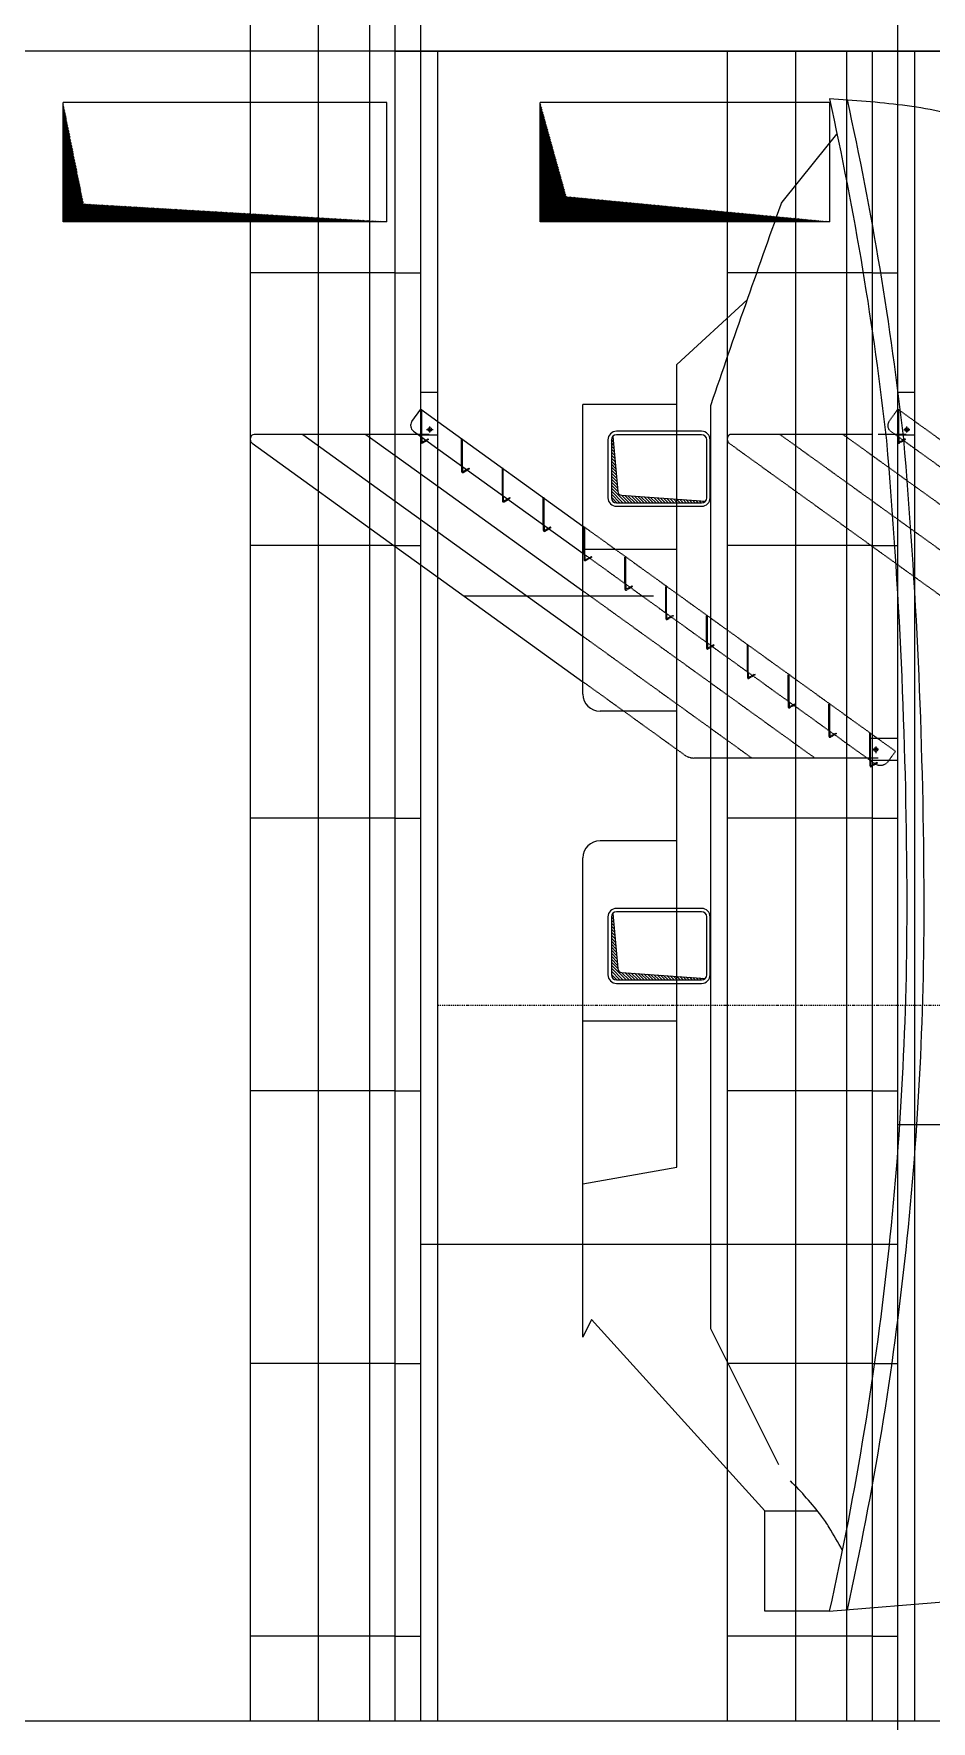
# Model space of a CAD drawing. Header units: millimetres. Extents: x 315178 to 535220, y 80241 to 421603.
# Drawn here: x 411455 to 416723, y 345043 to 354946 of the extents above; entities that cross this region are included whole.
import ezdxf

# ---------------------------------------------------------------- set-up
doc = ezdxf.new("R2010")
doc.units = ezdxf.units.MM
doc.linetypes.add('DASHDOT2', pattern=[12.7, 6.35, -3.175, 0, -3.175])
doc.linetypes.add('HIDDEN2', pattern=[4.7625, 3.175, -1.5875])
for name, color, linetype in [('AUX-013', 7, 'DASHDOT2'), ('DIB-013', 7, 'Continuous'), ('DIB-018', 6, 'Continuous'), ('DIB-035', 1, 'Continuous'), ('DIB-050', 111, 'Continuous'), ('OCU-018', 6, 'HIDDEN2'), ('OCU-035', 1, 'HIDDEN2')]:
    doc.layers.add(name, color=color, linetype=linetype)

# ---------------------------------------------------------------- blocks, each defined once
blk = doc.blocks.new('*X171')
at = {"color": 0}
for p, q in [((-35031.8, 26585.4), (-34737.7, 26879.6)), ((-35031.8, 26592.5), (-34744.8, 26879.6)), ((-35031.8, 26599.6), (-34751.9, 26879.6)), ((-35031.8, 26606.7), (-34758.9, 26879.6)), ((-35031.8, 26613.7), (-34766, 26879.6)), ((-35031.8, 26620.8), (-34773.1, 26879.6)), ((-35031.8, 26627.9), (-34780.2, 26879.6)), ((-35031.8, 26634.9), (-34787.2, 26879.6)), ((-35031.8, 26642), (-34794.3, 26879.6)), ((-35031.8, 26649.1), (-34801.4, 26879.6)), ((-35031.8, 26656.2), (-34808.4, 26879.6)), ((-35031.8, 26663.2), (-34815.5, 26879.6)), ((-35031.8, 26670.3), (-34822.6, 26879.6)), ((-35031.8, 26677.4), (-34829.7, 26879.6)), ((-35031.8, 26684.4), (-34836.7, 26879.6)), ((-35031.8, 26691.5), (-34843.8, 26879.6)), ((-35031.8, 26698.6), (-34850.9, 26879.6)), ((-35031.8, 26705.6), (-34857.9, 26879.6)), ((-35031.8, 26712.7), (-34865, 26879.6)), ((-35031.8, 26719.8), (-34872.1, 26879.6)), ((-35031.8, 26726.9), (-34879.2, 26879.6)), ((-35031.8, 26733.9), (-34886.2, 26879.6)), ((-35031.8, 26741), (-34893.3, 26879.6)), ((-35031.8, 26748.1), (-34900.4, 26879.6)), ((-35031.8, 26755.1), (-34907.4, 26879.6)), ((-35031.8, 26762.2), (-34914.5, 26879.6)), ((-35031.8, 26769.3), (-34921.6, 26879.6)), ((-35031.8, 26776.4), (-34928.6, 26879.6)), ((-35031.8, 26783.4), (-34935.7, 26879.6)), ((-35031.8, 26790.5), (-34942.8, 26879.6)), ((-35031.8, 26797.6), (-34949.9, 26879.6)), ((-35031.8, 26804.6), (-34956.9, 26879.6)), ((-35031.8, 26811.7), (-34964, 26879.6)), ((-35031.8, 26818.8), (-34971.1, 26879.6)), ((-35031.8, 26825.9), (-34978.1, 26879.6)), ((-35031.8, 26832.9), (-34985.2, 26879.6)), ((-35031.8, 26840), (-34992.3, 26879.6)), ((-35031.8, 26847.1), (-34999.4, 26879.6)), ((-35031.8, 26854.1), (-35006.4, 26879.6)), ((-35031.8, 26861.2), (-35013.5, 26879.6)), ((-35031.8, 26868.3), (-35020.6, 26879.6)), ((-35031.8, 26875.4), (-35027.6, 26879.6)), ((-34884, 26726.2), (-34730.7, 26879.6)), ((-34874.2, 26728.9), (-34723.6, 26879.6)), ((-34864.4, 26731.6), (-34716.5, 26879.6)), ((-34854.6, 26734.4), (-34709.4, 26879.6)), ((-34844.8, 26737.1), (-34702.4, 26879.6)), ((-34835.1, 26739.8), (-34695.3, 26879.6)), ((-34825.3, 26742.5), (-34688.2, 26879.6)), ((-34815.5, 26745.2), (-34681.2, 26879.6)), ((-34805.7, 26748), (-34674.1, 26879.6)), ((-34795.9, 26750.7), (-34667, 26879.6)), ((-34786.1, 26753.4), (-34659.9, 26879.6)), ((-34776.3, 26756.1), (-34652.9, 26879.6)), ((-34766.5, 26758.8), (-34645.8, 26879.6)), ((-34756.7, 26761.6), (-34638.7, 26879.6)), ((-34746.9, 26764.3), (-34631.7, 26879.6)), ((-34737.2, 26767), (-34624.6, 26879.6)), ((-34727.4, 26769.7), (-34617.5, 26879.6)), ((-34717.6, 26772.4), (-34610.5, 26879.6)), ((-34707.8, 26775.2), (-34603.4, 26879.6)), ((-34698, 26777.9), (-34596.3, 26879.6)), ((-34688.2, 26780.6), (-34589.2, 26879.6)), ((-34678.4, 26783.3), (-34582.2, 26879.6)), ((-34668.6, 26786), (-34575.1, 26879.6)), ((-34658.8, 26788.7), (-34568, 26879.6)), ((-34649, 26791.5), (-34561, 26879.6)), ((-34639.3, 26794.2), (-34553.9, 26879.6)), ((-34629.5, 26796.9), (-34546.8, 26879.6)), ((-34619.7, 26799.6), (-34539.7, 26879.6)), ((-34609.9, 26802.3), (-34532.7, 26879.6)), ((-34600.1, 26805.1), (-34525.6, 26879.6)), ((-34590.3, 26807.8), (-34518.5, 26879.6)), ((-34580.5, 26810.5), (-34511.5, 26879.6)), ((-34570.7, 26813.2), (-34504.4, 26879.6)), ((-34560.9, 26815.9), (-34497.3, 26879.6)), ((-34551.1, 26818.7), (-34490.2, 26879.6)), ((-34541.4, 26821.4), (-34483.2, 26879.6)), ((-34531.6, 26824.1), (-34476.1, 26879.6)), ((-34521.8, 26826.8), (-34469, 26879.6)), ((-34512, 26829.5), (-34462, 26879.6)), ((-34502.2, 26832.2), (-34454.9, 26879.6)), ((-34492.4, 26835), (-34447.8, 26879.6)), ((-34482.6, 26837.7), (-34440.7, 26879.6)), ((-34472.8, 26840.4), (-34433.7, 26879.6)), ((-34463, 26843.1), (-34426.6, 26879.6)), ((-34453.2, 26845.8), (-34419.5, 26879.6)), ((-34443.5, 26848.6), (-34412.5, 26879.6)), ((-34433.7, 26851.3), (-34405.4, 26879.6)), ((-34423.9, 26854), (-34398.3, 26879.6)), ((-34414.1, 26856.7), (-34391.2, 26879.6)), ((-34404.3, 26859.4), (-34384.2, 26879.6)), ((-34394.5, 26862.2), (-34377.1, 26879.6)), ((-34384.7, 26864.9), (-34370, 26879.6)), ((-34374.9, 26867.6), (-34363, 26879.6)), ((-34365.1, 26870.3), (-34355.9, 26879.6)), ((-34355.3, 26873), (-34348.8, 26879.6)), ((-34345.6, 26875.7), (-34341.8, 26879.6)), ((-34335.8, 26878.5), (-34334.7, 26879.6)), ((-35031.8, 26578.4), (-34884.4, 26725.8)), ((-35031.8, 26571.3), (-34885.1, 26718)), ((-35031.8, 26564.2), (-34885.9, 26710.2)), ((-35031.8, 26557.2), (-34886.6, 26702.4)), ((-35031.8, 26550.1), (-34887.4, 26694.5)), ((-35031.8, 26543), (-34888.1, 26686.7)), ((-35031.8, 26535.9), (-34888.9, 26678.9)), ((-35031.8, 26528.9), (-34889.6, 26671.1)), ((-35031.8, 26521.8), (-34890.4, 26663.3)), ((-35031.8, 26514.7), (-34891.1, 26655.5)), ((-35031.8, 26507.7), (-34891.9, 26647.6)), ((-35031.8, 26500.6), (-34892.6, 26639.8)), ((-35031.8, 26493.5), (-34893.3, 26632)), ((-35031.8, 26486.4), (-34894.1, 26624.2)), ((-35031.8, 26479.4), (-34894.8, 26616.4)), ((-35031.8, 26472.3), (-34895.6, 26608.6)), ((-35031.8, 26465.2), (-34896.3, 26600.7)), ((-35031.8, 26458.2), (-34897.1, 26592.9)), ((-35031.8, 26451.1), (-34897.8, 26585.1)), ((-35031.8, 26444), (-34898.6, 26577.3)), ((-35031.8, 26436.9), (-34899.3, 26569.5)), ((-35031.8, 26429.9), (-34900.1, 26561.7)), ((-35031.8, 26422.8), (-34900.8, 26553.9)), ((-35031.8, 26415.7), (-34901.5, 26546)), ((-35031.8, 26408.7), (-34902.3, 26538.2)), ((-35031.8, 26401.6), (-34903, 26530.4)), ((-35031.8, 26394.5), (-34903.8, 26522.6)), ((-35031.8, 26387.5), (-34904.5, 26514.8)), ((-35031.8, 26380.4), (-34905.3, 26507)), ((-35031.8, 26373.3), (-34906, 26499.1)), ((-35031.8, 26366.2), (-34906.8, 26491.3)), ((-35031.8, 26359.2), (-34907.5, 26483.5)), ((-35031.8, 26352.1), (-34908.3, 26475.7)), ((-35031.8, 26345), (-34909, 26467.9)), ((-35031.8, 26338), (-34909.7, 26460.1)), ((-35031.8, 26330.9), (-34910.5, 26452.2)), ((-35031.8, 26323.8), (-34911.2, 26444.4)), ((-35031.8, 26316.7), (-34912, 26436.6)), ((-35031.8, 26309.7), (-34912.7, 26428.8)), ((-35031.8, 26302.6), (-34913.5, 26421)), ((-35031.8, 26295.5), (-34914.2, 26413.2)), ((-35031.8, 26288.5), (-34915, 26405.3)), ((-35031.8, 26281.4), (-34915.7, 26397.5)), ((-35031.8, 26274.3), (-34916.5, 26389.7)), ((-35031.8, 26267.2), (-34917.2, 26381.9)), ((-35031.8, 26260.2), (-34917.9, 26374.1)), ((-35031.8, 26253.1), (-34918.7, 26366.3)), ((-35031.8, 26246), (-34919.4, 26358.4)), ((-35031.8, 26239), (-34920.2, 26350.6)), ((-35031.8, 26231.9), (-34920.9, 26342.8)), ((-35031.8, 26224.8), (-34921.7, 26335)), ((-35031.8, 26217.7), (-34922.4, 26327.2)), ((-35031.8, 26210.7), (-34923.2, 26319.4)), ((-35031.8, 26203.6), (-34923.9, 26311.5)), ((-35031.8, 26196.5), (-34924.7, 26303.7)), ((-35031.8, 26189.5), (-34925.4, 26295.9)), ((-35031.8, 26182.4), (-34926.1, 26288.1)), ((-35031.8, 26175.3), (-34926.9, 26280.3)), ((-35031.8, 26168.2), (-34927.6, 26272.5)), ((-35031.8, 26161.2), (-34928.4, 26264.6)), ((-35031.8, 26154.1), (-34929.1, 26256.8)), ((-35031.8, 26147), (-34929.9, 26249)), ((-35031.8, 26140), (-34930.6, 26241.2)), ((-35031.8, 26132.9), (-34931.4, 26233.4)), ((-35031.8, 26125.8), (-34932.1, 26225.6)), ((-35031.8, 26118.7), (-34932.8, 26217.7)), ((-35031.8, 26111.7), (-34933.6, 26209.9)), ((-35031.8, 26104.6), (-34934.3, 26202.1)), ((-35031.8, 26097.5), (-34935.1, 26194.3)), ((-35031.8, 26090.5), (-34935.8, 26186.5)), ((-35031.8, 26083.4), (-34936.6, 26178.7)), ((-35031.8, 26076.3), (-34937.3, 26170.8)), ((-35031.8, 26069.3), (-34938.1, 26163)), ((-35031.8, 26062.2), (-34938.8, 26155.2)), ((-35031.8, 26055.1), (-34939.6, 26147.4)), ((-35031.8, 26048), (-34940.3, 26139.6)), ((-35031.8, 26041), (-34941, 26131.8)), ((-35031.8, 26033.9), (-34941.8, 26123.9)), ((-35031.8, 26026.8), (-34942.5, 26116.1)), ((-35031.8, 26019.8), (-34943.3, 26108.3)), ((-35031.8, 26012.7), (-34944, 26100.5)), ((-35031.8, 26005.6), (-34944.8, 26092.7)), ((-35031.8, 25998.5), (-34945.5, 26084.9)), ((-35031.8, 25991.5), (-34946.3, 26077.1)), ((-35031.8, 25984.4), (-34947, 26069.2)), ((-35031.8, 25977.3), (-34947.8, 26061.4)), ((-35031.8, 25970.3), (-34948.5, 26053.6)), ((-35031.8, 25963.2), (-34949.2, 26045.8)), ((-35031.8, 25956.1), (-34950, 26038)), ((-35031.8, 25949), (-34950.7, 26030.2)), ((-35031.8, 25942), (-34951.5, 26022.3)), ((-35031.8, 25934.9), (-34952.2, 26014.5)), ((-35031.8, 25927.8), (-34953, 26006.7)), ((-35031.8, 25920.8), (-34953.7, 25998.9)), ((-35031.8, 25913.7), (-34954.5, 25991.1)), ((-35031.8, 25906.6), (-34955.2, 25983.3)), ((-35031.8, 25899.5), (-34956, 25975.4)), ((-35031.8, 25892.5), (-34956.7, 25967.6)), ((-35031.8, 25885.4), (-34957.4, 25959.8)), ((-35031.8, 25878.3), (-34958.2, 25952)), ((-35031.8, 25871.3), (-34958.9, 25944.2)), ((-35031.8, 25864.2), (-34959.7, 25936.4)), ((-35031.8, 25857.1), (-34960.4, 25928.5)), ((-35031.8, 25850), (-34961.2, 25920.7)), ((-35031.8, 25843), (-34961.9, 25912.9)), ((-35031.8, 25835.9), (-34962.7, 25905.1)), ((-35031.8, 25828.8), (-34963.4, 25897.3)), ((-35031.8, 25821.8), (-34964.2, 25889.5)), ((-35031.8, 25814.7), (-34964.9, 25881.6)), ((-35031.8, 25807.6), (-34965.6, 25873.8)), ((-35031.8, 25800.6), (-34966.4, 25866)), ((-35031.8, 25793.5), (-34967.1, 25858.2)), ((-35031.8, 25786.4), (-34967.9, 25850.4)), ((-35031.8, 25779.3), (-34968.6, 25842.6)), ((-35031.8, 25772.3), (-34969.4, 25834.7)), ((-35031.8, 25765.2), (-34970.1, 25826.9)), ((-35031.8, 25758.1), (-34970.9, 25819.1)), ((-35031.8, 25751.1), (-34971.6, 25811.3)), ((-35031.8, 25744), (-34972.4, 25803.5)), ((-35031.8, 25736.9), (-34973.1, 25795.7)), ((-35031.8, 25729.8), (-34973.8, 25787.8)), ((-35031.8, 25722.8), (-34974.6, 25780)), ((-35031.8, 25715.7), (-34975.3, 25772.2)), ((-35031.8, 25708.6), (-34976.1, 25764.4)), ((-35031.8, 25701.6), (-34976.8, 25756.6)), ((-35031.8, 25694.5), (-34977.6, 25748.8)), ((-35031.8, 25687.4), (-34978.3, 25740.9)), ((-35031.8, 25680.3), (-34979.1, 25733.1)), ((-35031.8, 25673.3), (-34979.8, 25725.3)), ((-35031.8, 25666.2), (-34980.5, 25717.5)), ((-35031.8, 25659.1), (-34981.3, 25709.7)), ((-35031.8, 25652.1), (-34982, 25701.9)), ((-35031.8, 25645), (-34982.8, 25694)), ((-35031.8, 25637.9), (-34983.5, 25686.2)), ((-35031.8, 25630.8), (-34984.3, 25678.4)), ((-35031.8, 25623.8), (-34985, 25670.6)), ((-35031.8, 25616.7), (-34985.8, 25662.8)), ((-35031.8, 25609.6), (-34986.5, 25655)), ((-35031.8, 25602.6), (-34987.3, 25647.1)), ((-35031.8, 25595.5), (-34988, 25639.3)), ((-35031.8, 25588.4), (-34988.7, 25631.5)), ((-35031.8, 25581.3), (-34989.5, 25623.7)), ((-35031.8, 25574.3), (-34990.2, 25615.9)), ((-35031.8, 25567.2), (-34991, 25608.1)), ((-35031.8, 25560.1), (-34991.7, 25600.3)), ((-35031.8, 25553.1), (-34992.5, 25592.4)), ((-35031.8, 25546), (-34993.2, 25584.6)), ((-35031.8, 25538.9), (-34994, 25576.8)), ((-35031.8, 25531.9), (-34994.7, 25569)), ((-35031.8, 25524.8), (-34995.5, 25561.2)), ((-35031.8, 25517.7), (-34996.2, 25553.4)), ((-35031.8, 25510.6), (-34996.9, 25545.5)), ((-35031.8, 25503.6), (-34997.7, 25537.7)), ((-35031.8, 25496.5), (-34998.4, 25529.9)), ((-35031.8, 25489.4), (-34999.2, 25522.1)), ((-35031.8, 25482.4), (-34999.9, 25514.3)), ((-35031.8, 25475.3), (-35000.7, 25506.5)), ((-35031.8, 25468.2), (-35001.4, 25498.6)), ((-35031.8, 25461.1), (-35002.2, 25490.8)), ((-35031.8, 25454.1), (-35002.9, 25483)), ((-35031.8, 25447), (-35003.7, 25475.2)), ((-35031.8, 25439.9), (-35004.4, 25467.4)), ((-35031.8, 25432.9), (-35005.1, 25459.6)), ((-35031.8, 25425.8), (-35005.9, 25451.7)), ((-35031.8, 25418.7), (-35006.6, 25443.9)), ((-35031.8, 25411.6), (-35007.4, 25436.1)), ((-35031.8, 25404.6), (-35008.1, 25428.3)), ((-35031.8, 25397.5), (-35008.9, 25420.5)), ((-35031.8, 25390.4), (-35009.6, 25412.7)), ((-35031.8, 25383.4), (-35010.4, 25404.8)), ((-35031.8, 25376.3), (-35011.1, 25397)), ((-35031.8, 25369.2), (-35011.9, 25389.2)), ((-35031.8, 25362.1), (-35012.6, 25381.4)), ((-35031.8, 25355.1), (-35013.3, 25373.6)), ((-35031.8, 25348), (-35014.1, 25365.8)), ((-35031.8, 25340.9), (-35014.8, 25357.9)), ((-35031.8, 25333.9), (-35015.6, 25350.1)), ((-35031.8, 25326.8), (-35016.3, 25342.3)), ((-35031.8, 25319.7), (-35017.1, 25334.5)), ((-35031.8, 25312.6), (-35017.8, 25326.7)), ((-35031.8, 25305.6), (-35018.6, 25318.9)), ((-35031.8, 25298.5), (-35019.3, 25311)), ((-35031.8, 25291.4), (-35020.1, 25303.2)), ((-35031.8, 25284.4), (-35020.8, 25295.4)), ((-35031.8, 25277.3), (-35021.5, 25287.6)), ((-35031.8, 25270.2), (-35022.3, 25279.8)), ((-35031.8, 25263.2), (-35023, 25272)), ((-35031.8, 25256.1), (-35023.8, 25264.1)), ((-35031.8, 25249), (-35024.5, 25256.3)), ((-35031.8, 25241.9), (-35025.3, 25248.5)), ((-35031.8, 25234.9), (-35026, 25240.7)), ((-35031.8, 25227.8), (-35026.8, 25232.9)), ((-35031.8, 25220.7), (-35027.5, 25225.1)), ((-35031.8, 25213.7), (-35028.3, 25217.2)), ((-35031.8, 25206.6), (-35029, 25209.4)), ((-35031.8, 25199.5), (-35029.7, 25201.6)), ((-35031.8, 25192.4), (-35030.5, 25193.8)), ((-35031.8, 25185.4), (-35031.2, 25186))]:
    blk.add_line(p, q, dxfattribs=at)
blk = doc.blocks.new('*X170')
at = {"color": 0}
for p, q in [((-16531.8, 32258.5), (-16310.8, 32479.6)), ((-16531.8, 32265.6), (-16317.9, 32479.6)), ((-16531.8, 32272.7), (-16325, 32479.6)), ((-16531.8, 32279.7), (-16332, 32479.6)), ((-16531.8, 32286.8), (-16339.1, 32479.6)), ((-16531.8, 32293.9), (-16346.2, 32479.6)), ((-16531.8, 32300.9), (-16353.2, 32479.6)), ((-16531.8, 32308), (-16360.3, 32479.6)), ((-16531.8, 32315.1), (-16367.4, 32479.6)), ((-16531.8, 32322.2), (-16374.5, 32479.6)), ((-16531.8, 32329.2), (-16381.5, 32479.6)), ((-16531.8, 32336.3), (-16388.6, 32479.6)), ((-16531.8, 32343.4), (-16395.7, 32479.6)), ((-16531.8, 32350.4), (-16402.7, 32479.6)), ((-16531.8, 32357.5), (-16409.8, 32479.6)), ((-16531.8, 32364.6), (-16416.9, 32479.6)), ((-16531.8, 32371.7), (-16424, 32479.6)), ((-16531.8, 32378.7), (-16431, 32479.6)), ((-16531.8, 32385.8), (-16438.1, 32479.6)), ((-16531.8, 32392.9), (-16445.2, 32479.6)), ((-16531.8, 32399.9), (-16452.2, 32479.6)), ((-16531.8, 32407), (-16459.3, 32479.6)), ((-16531.8, 32414.1), (-16466.4, 32479.6)), ((-16531.8, 32421.2), (-16473.4, 32479.6)), ((-16531.8, 32428.2), (-16480.5, 32479.6)), ((-16531.8, 32435.3), (-16487.6, 32479.6)), ((-16531.8, 32442.4), (-16494.7, 32479.6)), ((-16531.8, 32449.4), (-16501.7, 32479.6)), ((-16531.8, 32456.5), (-16508.8, 32479.6)), ((-16531.8, 32463.6), (-16515.9, 32479.6)), ((-16531.8, 32470.7), (-16522.9, 32479.6)), ((-16531.8, 32477.7), (-16530, 32479.6)), ((-16423.4, 32359.9), (-16303.7, 32479.6)), ((-16414.5, 32361.7), (-16296.7, 32479.6)), ((-16405.7, 32363.5), (-16289.6, 32479.6)), ((-16396.8, 32365.3), (-16282.5, 32479.6)), ((-16387.9, 32367.1), (-16275.5, 32479.6)), ((-16379.1, 32368.9), (-16268.4, 32479.6)), ((-16370.2, 32370.7), (-16261.3, 32479.6)), ((-16361.3, 32372.5), (-16254.2, 32479.6)), ((-16352.5, 32374.3), (-16247.2, 32479.6)), ((-16343.6, 32376), (-16240.1, 32479.6)), ((-16334.7, 32377.8), (-16233, 32479.6)), ((-16325.9, 32379.6), (-16226, 32479.6)), ((-16317, 32381.4), (-16218.9, 32479.6)), ((-16308.2, 32383.2), (-16211.8, 32479.6)), ((-16299.3, 32385), (-16204.7, 32479.6)), ((-16290.4, 32386.8), (-16197.7, 32479.6)), ((-16281.6, 32388.6), (-16190.6, 32479.6)), ((-16272.7, 32390.4), (-16183.5, 32479.6)), ((-16263.8, 32392.2), (-16176.5, 32479.6)), ((-16255, 32394), (-16169.4, 32479.6)), ((-16246.1, 32395.8), (-16162.3, 32479.6)), ((-16237.2, 32397.6), (-16155.3, 32479.6)), ((-16228.4, 32399.4), (-16148.2, 32479.6)), ((-16219.5, 32401.1), (-16141.1, 32479.6)), ((-16210.7, 32402.9), (-16134, 32479.6)), ((-16201.8, 32404.7), (-16127, 32479.6)), ((-16192.9, 32406.5), (-16119.9, 32479.6)), ((-16184.1, 32408.3), (-16112.8, 32479.6)), ((-16175.2, 32410.1), (-16105.8, 32479.6)), ((-16166.3, 32411.9), (-16098.7, 32479.6)), ((-16157.5, 32413.7), (-16091.6, 32479.6)), ((-16148.6, 32415.5), (-16084.5, 32479.6)), ((-16139.7, 32417.3), (-16077.5, 32479.6)), ((-16130.9, 32419.1), (-16070.4, 32479.6)), ((-16122, 32420.9), (-16063.3, 32479.6)), ((-16113.1, 32422.7), (-16056.3, 32479.6)), ((-16104.3, 32424.5), (-16049.2, 32479.6)), ((-16095.4, 32426.2), (-16042.1, 32479.6)), ((-16086.6, 32428), (-16035, 32479.6)), ((-16077.7, 32429.8), (-16028, 32479.6)), ((-16068.8, 32431.6), (-16020.9, 32479.6)), ((-16060, 32433.4), (-16013.8, 32479.6)), ((-16051.1, 32435.2), (-16006.8, 32479.6)), ((-16042.2, 32437), (-15999.7, 32479.6)), ((-16033.4, 32438.8), (-15992.6, 32479.6)), ((-16024.5, 32440.6), (-15985.5, 32479.6)), ((-16015.6, 32442.4), (-15978.5, 32479.6)), ((-16006.8, 32444.2), (-15971.4, 32479.6)), ((-15997.9, 32446), (-15964.3, 32479.6)), ((-15989.1, 32447.8), (-15957.3, 32479.6)), ((-15980.2, 32449.6), (-15950.2, 32479.6)), ((-15971.3, 32451.3), (-15943.1, 32479.6)), ((-15962.5, 32453.1), (-15936, 32479.6)), ((-15953.6, 32454.9), (-15929, 32479.6)), ((-15944.7, 32456.7), (-15921.9, 32479.6)), ((-15935.9, 32458.5), (-15914.8, 32479.6)), ((-15927, 32460.3), (-15907.8, 32479.6)), ((-15918.1, 32462.1), (-15900.7, 32479.6)), ((-15909.3, 32463.9), (-15893.6, 32479.6)), ((-15900.4, 32465.7), (-15886.5, 32479.6)), ((-15891.6, 32467.5), (-15879.5, 32479.6)), ((-15882.7, 32469.3), (-15872.4, 32479.6)), ((-15873.8, 32471.1), (-15865.3, 32479.6)), ((-15865, 32472.9), (-15858.3, 32479.6)), ((-15856.1, 32474.6), (-15851.2, 32479.6)), ((-15847.2, 32476.4), (-15844.1, 32479.6)), ((-15838.4, 32478.2), (-15837.1, 32479.6)), ((-16531.8, 32251.5), (-16427.6, 32355.7)), ((-16531.8, 32244.4), (-16428, 32348.2)), ((-16531.8, 32237.3), (-16428.4, 32340.7)), ((-16531.8, 32230.2), (-16428.9, 32333.2)), ((-16531.8, 32223.2), (-16429.3, 32325.7)), ((-16531.8, 32216.1), (-16429.8, 32318.2)), ((-16531.8, 32209), (-16430.2, 32310.7)), ((-16531.8, 32202), (-16430.6, 32303.2)), ((-16531.8, 32194.9), (-16431.1, 32295.6)), ((-16531.8, 32187.8), (-16431.5, 32288.1)), ((-16531.8, 32180.7), (-16432, 32280.6)), ((-16531.8, 32173.7), (-16432.4, 32273.1)), ((-16531.8, 32166.6), (-16432.8, 32265.6)), ((-16531.8, 32159.5), (-16433.3, 32258.1)), ((-16531.8, 32152.5), (-16433.7, 32250.6)), ((-16531.8, 32145.4), (-16434.2, 32243.1)), ((-16531.8, 32138.3), (-16434.6, 32235.5)), ((-16531.8, 32131.2), (-16435.1, 32228)), ((-16531.8, 32124.2), (-16435.5, 32220.5)), ((-16531.8, 32117.1), (-16435.9, 32213)), ((-16531.8, 32110), (-16436.4, 32205.5)), ((-16531.8, 32103), (-16436.8, 32198)), ((-16531.8, 32095.9), (-16437.3, 32190.5)), ((-16531.8, 32088.8), (-16437.7, 32183)), ((-16531.8, 32081.7), (-16438.1, 32175.5)), ((-16531.8, 32074.7), (-16438.6, 32167.9)), ((-16531.8, 32067.6), (-16439, 32160.4)), ((-16531.8, 32060.5), (-16439.5, 32152.9)), ((-16531.8, 32053.5), (-16439.9, 32145.4)), ((-16531.8, 32046.4), (-16440.3, 32137.9)), ((-16531.8, 32039.3), (-16440.8, 32130.4)), ((-16531.8, 32032.2), (-16441.2, 32122.9)), ((-16531.8, 32025.2), (-16441.7, 32115.4)), ((-16531.8, 32018.1), (-16442.1, 32107.8)), ((-16531.8, 32011), (-16442.6, 32100.3)), ((-16531.8, 32004), (-16443, 32092.8)), ((-16531.8, 31996.9), (-16443.4, 32085.3)), ((-16531.8, 31989.8), (-16443.9, 32077.8)), ((-16531.8, 31982.8), (-16444.3, 32070.3)), ((-16531.8, 31975.7), (-16444.8, 32062.8)), ((-16531.8, 31968.6), (-16445.2, 32055.3)), ((-16531.8, 31961.5), (-16445.6, 32047.7)), ((-16531.8, 31954.5), (-16446.1, 32040.2)), ((-16531.8, 31947.4), (-16446.5, 32032.7)), ((-16531.8, 31940.3), (-16447, 32025.2)), ((-16531.8, 31933.3), (-16447.4, 32017.7)), ((-16531.8, 31926.2), (-16447.8, 32010.2)), ((-16531.8, 31919.1), (-16448.3, 32002.7)), ((-16531.8, 31912), (-16448.7, 31995.2)), ((-16531.8, 31905), (-16449.2, 31987.6)), ((-16531.8, 31897.9), (-16449.6, 31980.1)), ((-16531.8, 31890.8), (-16450, 31972.6)), ((-16531.8, 31883.8), (-16450.5, 31965.1)), ((-16531.8, 31876.7), (-16450.9, 31957.6)), ((-16531.8, 31869.6), (-16451.4, 31950.1)), ((-16531.8, 31862.5), (-16451.8, 31942.6)), ((-16531.8, 31855.5), (-16452.3, 31935.1)), ((-16531.8, 31848.4), (-16452.7, 31927.6)), ((-16531.8, 31841.3), (-16453.1, 31920)), ((-16531.8, 31834.3), (-16453.6, 31912.5)), ((-16531.8, 31827.2), (-16454, 31905)), ((-16531.8, 31820.1), (-16454.5, 31897.5)), ((-16531.8, 31813), (-16454.9, 31890)), ((-16531.8, 31806), (-16455.3, 31882.5)), ((-16531.8, 31798.9), (-16455.8, 31875)), ((-16531.8, 31791.8), (-16456.2, 31867.5)), ((-16531.8, 31784.8), (-16456.7, 31859.9)), ((-16531.8, 31777.7), (-16457.1, 31852.4)), ((-16531.8, 31770.6), (-16457.5, 31844.9)), ((-16531.8, 31763.5), (-16458, 31837.4)), ((-16531.8, 31756.5), (-16458.4, 31829.9)), ((-16531.8, 31749.4), (-16458.9, 31822.4)), ((-16531.8, 31742.3), (-16459.3, 31814.9)), ((-16531.8, 31735.3), (-16459.8, 31807.4)), ((-16531.8, 31728.2), (-16460.2, 31799.8)), ((-16531.8, 31721.1), (-16460.6, 31792.3)), ((-16531.8, 31714.1), (-16461.1, 31784.8)), ((-16531.8, 31707), (-16461.5, 31777.3)), ((-16531.8, 31699.9), (-16462, 31769.8)), ((-16531.8, 31692.8), (-16462.4, 31762.3)), ((-16531.8, 31685.8), (-16462.8, 31754.8)), ((-16531.8, 31678.7), (-16463.3, 31747.3)), ((-16531.8, 31671.6), (-16463.7, 31739.7)), ((-16531.8, 31664.6), (-16464.2, 31732.2)), ((-16531.8, 31657.5), (-16464.6, 31724.7)), ((-16531.8, 31650.4), (-16465, 31717.2)), ((-16531.8, 31643.3), (-16465.5, 31709.7)), ((-16531.8, 31636.3), (-16465.9, 31702.2)), ((-16531.8, 31629.2), (-16466.4, 31694.7)), ((-16531.8, 31622.1), (-16466.8, 31687.2)), ((-16531.8, 31615.1), (-16467.3, 31679.6)), ((-16531.8, 31608), (-16467.7, 31672.1)), ((-16531.8, 31600.9), (-16468.1, 31664.6)), ((-16531.8, 31593.8), (-16468.6, 31657.1)), ((-16531.8, 31586.8), (-16469, 31649.6)), ((-16531.8, 31579.7), (-16469.5, 31642.1)), ((-16531.8, 31572.6), (-16469.9, 31634.6)), ((-16531.8, 31565.6), (-16470.3, 31627.1)), ((-16531.8, 31558.5), (-16470.8, 31619.6)), ((-16531.8, 31551.4), (-16471.2, 31612)), ((-16531.8, 31544.3), (-16471.7, 31604.5)), ((-16531.8, 31537.3), (-16472.1, 31597)), ((-16531.8, 31530.2), (-16472.5, 31589.5)), ((-16531.8, 31523.1), (-16473, 31582)), ((-16531.8, 31516.1), (-16473.4, 31574.5)), ((-16531.8, 31509), (-16473.9, 31567)), ((-16531.8, 31501.9), (-16474.3, 31559.5)), ((-16531.8, 31494.8), (-16474.7, 31551.9)), ((-16531.8, 31487.8), (-16475.2, 31544.4)), ((-16531.8, 31480.7), (-16475.6, 31536.9)), ((-16531.8, 31473.6), (-16476.1, 31529.4)), ((-16531.8, 31466.6), (-16476.5, 31521.9)), ((-16531.8, 31459.5), (-16477, 31514.4)), ((-16531.8, 31452.4), (-16477.4, 31506.9)), ((-16531.8, 31445.4), (-16477.8, 31499.4)), ((-16531.8, 31438.3), (-16478.3, 31491.8)), ((-16531.8, 31431.2), (-16478.7, 31484.3)), ((-16531.8, 31424.1), (-16479.2, 31476.8)), ((-16531.8, 31417.1), (-16479.6, 31469.3)), ((-16531.8, 31410), (-16480, 31461.8)), ((-16531.8, 31402.9), (-16480.5, 31454.3)), ((-16531.8, 31395.9), (-16480.9, 31446.8)), ((-16531.8, 31388.8), (-16481.4, 31439.3)), ((-16531.8, 31381.7), (-16481.8, 31431.7)), ((-16531.8, 31374.6), (-16482.2, 31424.2)), ((-16531.8, 31367.6), (-16482.7, 31416.7)), ((-16531.8, 31360.5), (-16483.1, 31409.2)), ((-16531.8, 31353.4), (-16483.6, 31401.7)), ((-16531.8, 31346.4), (-16484, 31394.2)), ((-16531.8, 31339.3), (-16484.5, 31386.7)), ((-16531.8, 31332.2), (-16484.9, 31379.2)), ((-16531.8, 31325.1), (-16485.3, 31371.7)), ((-16531.8, 31318.1), (-16485.8, 31364.1)), ((-16531.8, 31311), (-16486.2, 31356.6)), ((-16531.8, 31303.9), (-16486.7, 31349.1)), ((-16531.8, 31296.9), (-16487.1, 31341.6)), ((-16531.8, 31289.8), (-16487.5, 31334.1)), ((-16531.8, 31282.7), (-16488, 31326.6)), ((-16531.8, 31275.6), (-16488.4, 31319.1)), ((-16531.8, 31268.6), (-16488.9, 31311.6)), ((-16531.8, 31261.5), (-16489.3, 31304)), ((-16531.8, 31254.4), (-16489.7, 31296.5)), ((-16531.8, 31247.4), (-16490.2, 31289)), ((-16531.8, 31240.3), (-16490.6, 31281.5)), ((-16531.8, 31233.2), (-16491.1, 31274)), ((-16531.8, 31226.1), (-16491.5, 31266.5)), ((-16531.8, 31219.1), (-16492, 31259)), ((-16531.8, 31212), (-16492.4, 31251.5)), ((-16531.8, 31204.9), (-16492.8, 31243.9)), ((-16531.8, 31197.9), (-16493.3, 31236.4)), ((-16531.8, 31190.8), (-16493.7, 31228.9)), ((-16531.8, 31183.7), (-16494.2, 31221.4)), ((-16531.8, 31176.7), (-16494.6, 31213.9)), ((-16531.8, 31169.6), (-16495, 31206.4)), ((-16531.8, 31162.5), (-16495.5, 31198.9)), ((-16531.8, 31155.4), (-16495.9, 31191.4)), ((-16531.8, 31148.4), (-16496.4, 31183.8)), ((-16531.8, 31141.3), (-16496.8, 31176.3)), ((-16531.8, 31134.2), (-16497.2, 31168.8)), ((-16531.8, 31127.2), (-16497.7, 31161.3)), ((-16531.8, 31120.1), (-16498.1, 31153.8)), ((-16531.8, 31113), (-16498.6, 31146.3)), ((-16531.8, 31105.9), (-16499, 31138.8)), ((-16531.8, 31098.9), (-16499.5, 31131.3)), ((-16531.8, 31091.8), (-16499.9, 31123.8)), ((-16531.8, 31084.7), (-16500.3, 31116.2)), ((-16531.8, 31077.7), (-16500.8, 31108.7)), ((-16531.8, 31070.6), (-16501.2, 31101.2)), ((-16531.8, 31063.5), (-16501.7, 31093.7)), ((-16531.8, 31056.4), (-16502.1, 31086.2)), ((-16531.8, 31049.4), (-16502.5, 31078.7)), ((-16531.8, 31042.3), (-16503, 31071.2)), ((-16531.8, 31035.2), (-16503.4, 31063.7)), ((-16531.8, 31028.2), (-16503.9, 31056.1)), ((-16531.8, 31021.1), (-16504.3, 31048.6)), ((-16531.8, 31014), (-16504.7, 31041.1)), ((-16531.8, 31006.9), (-16505.2, 31033.6)), ((-16531.8, 30999.9), (-16505.6, 31026.1)), ((-16531.8, 30992.8), (-16506.1, 31018.6)), ((-16531.8, 30985.7), (-16506.5, 31011.1)), ((-16531.8, 30978.7), (-16506.9, 31003.6)), ((-16531.8, 30971.6), (-16507.4, 30996)), ((-16531.8, 30964.5), (-16507.8, 30988.5)), ((-16531.8, 30957.4), (-16508.3, 30981)), ((-16531.8, 30950.4), (-16508.7, 30973.5)), ((-16531.8, 30943.3), (-16509.2, 30966)), ((-16531.8, 30936.2), (-16509.6, 30958.5)), ((-16531.8, 30929.2), (-16510, 30951)), ((-16531.8, 30922.1), (-16510.5, 30943.5)), ((-16531.8, 30915), (-16510.9, 30935.9)), ((-16531.8, 30907.9), (-16511.4, 30928.4)), ((-16531.8, 30900.9), (-16511.8, 30920.9)), ((-16531.8, 30893.8), (-16512.2, 30913.4)), ((-16531.8, 30886.7), (-16512.7, 30905.9)), ((-16531.8, 30879.7), (-16513.1, 30898.4)), ((-16531.8, 30872.6), (-16513.6, 30890.9)), ((-16531.8, 30865.5), (-16514, 30883.4)), ((-16531.8, 30858.5), (-16514.4, 30875.8)), ((-16531.8, 30851.4), (-16514.9, 30868.3)), ((-16531.8, 30844.3), (-16515.3, 30860.8)), ((-16531.8, 30837.2), (-16515.8, 30853.3)), ((-16531.8, 30830.2), (-16516.2, 30845.8)), ((-16531.8, 30823.1), (-16516.7, 30838.3)), ((-16531.8, 30816), (-16517.1, 30830.8)), ((-16531.8, 30809), (-16517.5, 30823.3)), ((-16531.8, 30801.9), (-16518, 30815.8)), ((-16531.8, 30794.8), (-16518.4, 30808.2)), ((-16531.8, 30787.7), (-16518.9, 30800.7)), ((-16531.8, 30780.7), (-16519.3, 30793.2)), ((-16531.8, 30773.6), (-16519.7, 30785.7)), ((-16531.8, 30766.5), (-16520.2, 30778.2)), ((-16531.8, 30759.5), (-16520.6, 30770.7)), ((-16531.8, 30752.4), (-16521.1, 30763.2)), ((-16531.8, 30745.3), (-16521.5, 30755.7)), ((-16531.8, 30738.2), (-16521.9, 30748.1)), ((-16531.8, 30731.2), (-16522.4, 30740.6)), ((-16531.8, 30724.1), (-16522.8, 30733.1)), ((-16531.8, 30717), (-16523.3, 30725.6)), ((-16531.8, 30710), (-16523.7, 30718.1)), ((-16531.8, 30702.9), (-16524.2, 30710.6)), ((-16531.8, 30695.8), (-16524.6, 30703.1)), ((-16531.8, 30688.7), (-16525, 30695.6)), ((-16531.8, 30681.7), (-16525.5, 30688)), ((-16531.8, 30674.6), (-16525.9, 30680.5)), ((-16531.8, 30667.5), (-16526.4, 30673)), ((-16531.8, 30660.5), (-16526.8, 30665.5)), ((-16531.8, 30653.4), (-16527.2, 30658)), ((-16531.8, 30646.3), (-16527.7, 30650.5)), ((-16531.8, 30639.2), (-16528.1, 30643)), ((-16531.8, 30632.2), (-16528.6, 30635.5)), ((-16531.8, 30625.1), (-16529, 30627.9)), ((-16531.8, 30618), (-16529.4, 30620.4)), ((-16531.8, 30611), (-16529.9, 30612.9)), ((-16531.8, 30603.9), (-16530.3, 30605.4)), ((-16531.8, 30596.8), (-16530.8, 30597.9)), ((-16531.8, 30589.8), (-16531.2, 30590.4)), ((-16531.8, 30582.7), (-16531.6, 30582.9))]:
    blk.add_line(p, q, dxfattribs=at)
blk = doc.blocks.new('*X190')
at = {"color": 0}
for p, q in [((195528.9, 549223.7), (195615, 549309.8)), ((195528.9, 549241.4), (195597.3, 549309.8)), ((195528.9, 549259), (195579.6, 549309.8)), ((195528.9, 549276.7), (195561.9, 549309.8)), ((195528.9, 549206), (195573.3, 549250.4)), ((195528.9, 549188.3), (195571.9, 549231.3)), ((195595.2, 549272.3), (195632.6, 549309.8)), ((195614.6, 549274.1), (195650.3, 549309.8)), ((195634.1, 549275.9), (195668, 549309.8)), ((195653.6, 549277.7), (195685.7, 549309.8)), ((195673, 549279.4), (195703.3, 549309.8)), ((195692.5, 549281.2), (195721, 549309.8)), ((195711.9, 549283), (195738.7, 549309.8)), ((195731.4, 549284.8), (195756.4, 549309.8)), ((195750.8, 549286.5), (195774.1, 549309.8)), ((195770.3, 549288.3), (195791.7, 549309.8)), ((195789.7, 549290.1), (195809.4, 549309.8)), ((195809.2, 549291.9), (195827.1, 549309.8)), ((195828.7, 549293.7), (195844.8, 549309.8)), ((195848.1, 549295.4), (195862.4, 549309.8)), ((195867.6, 549297.2), (195880.1, 549309.8)), ((195887, 549299), (195897.8, 549309.8)), ((195906.5, 549300.8), (195912.3, 549306.6)), ((195528.9, 549170.7), (195570.5, 549212.3)), ((195528.9, 549153), (195569.2, 549193.3)), ((195528.9, 549135.3), (195567.8, 549174.3)), ((195528.9, 549117.6), (195566.5, 549155.2)), ((195528.9, 549099.9), (195565.1, 549136.2)), ((195528.9, 549082.3), (195563.8, 549117.2)), ((195528.9, 549064.6), (195562.4, 549098.1)), ((195528.9, 549046.9), (195561.1, 549079.1)), ((195528.9, 549029.2), (195559.7, 549060.1)), ((195528.9, 549011.6), (195558.4, 549041.1)), ((195528.9, 548993.9), (195557, 549022)), ((195528.9, 548976.2), (195555.7, 549003)), ((195528.9, 548958.5), (195554.3, 548984)), ((195528.9, 548940.8), (195553, 548965)), ((195528.9, 548923.2), (195551.6, 548945.9)), ((195528.9, 548905.5), (195550.3, 548926.9)), ((195528.9, 548887.8), (195548.9, 548907.9)), ((195528.9, 548870.1), (195547.6, 548888.8)), ((195528.9, 548852.5), (195546.2, 548869.8)), ((195528.9, 548834.8), (195544.9, 548850.8)), ((195528.9, 548817.1), (195543.5, 548831.8)), ((195528.9, 548799.4), (195542.2, 548812.7)), ((195528.9, 548781.7), (195540.8, 548793.7)), ((195531.8, 548766.9), (195539.5, 548774.7))]:
    blk.add_line(p, q, dxfattribs=at)

msp = doc.modelspace()

# ---------------------------------------------------------------- linework, layer by layer
at = {"layer": 'AUX-013'}
msp.add_line((427797.2, 349243.2), (413827.2, 349243.2), dxfattribs=at)
at = {"layer": 'DIB-013'}
for p, q in [((414853.2, 352583.5), (414882.7, 352260.3)), ((414905.8, 352237.6), (415397.2, 352202.7)), ((414853.2, 349783.6), (414882.7, 349460.3)), ((414905.8, 349437.6), (415397.2, 349402.8))]:
    msp.add_line(p, q, dxfattribs=at)
for centre in [(414907.6, 352262.5), (414907.6, 349462.6)]:
    msp.add_arc(centre, 25, 185.22166, 265.94193, dxfattribs=at)
at = {"layer": 'DIB-018'}
for p, q in [((412727.2, 345043.2), (412727.2, 364643.2)), ((413127.2, 345043.2), (413127.2, 364643.2)), ((413427.2, 345043.2), (413427.2, 364643.2)), ((415527.2, 352667.2), (415527.2, 354843.2)), ((415927.2, 353444.7), (415927.2, 354843.2)), ((416227.2, 353947.1), (416227.2, 354843.2)), ((416377.2, 353934.8), (416377.2, 354843.2)), ((411627.2, 353843.2), (411627.2, 354543.2)), ((413527.2, 354543.2), (411627.2, 354543.2)), ((413527.2, 353843.2), (413527.2, 354543.2)), ((414427.2, 353843.2), (414427.2, 354543.2)), ((416127.2, 354543.2), (414427.2, 354543.2)), ((416127.2, 353843.2), (416127.2, 354543.2)), ((413527.2, 353843.2), (411627.2, 353843.2)), ((416127.2, 353843.2), (414427.2, 353843.2)), ((413577.2, 353543.2), (412727.2, 353543.2)), ((413727.2, 352843.2), (413827.2, 352843.2)), ((413674.8, 352670.1), (413727.2, 352743.2)), ((413727.2, 352743.2), (413827.2, 352671.2)), ((413727.2, 352582.9), (413727.2, 352739.6)), ((413732.2, 352739.6), (413727.2, 352739.6)), ((413732.2, 352579.3), (413732.2, 352739.6)), ((413827.2, 352671.2), (414678.8, 352057.4)), ((413775.6, 352594.9), (412749.2, 352594.9)), ((413034.8, 352594.9), (413577.2, 352204)), ((413404.8, 352594.9), (413577.2, 352470.6)), ((413684, 352614.3), (413827.2, 352511)), ((413727.2, 352582.9), (413727.2, 352549.9)), ((413732.2, 352593.2), (413827.2, 352593.2)), ((413732.2, 352579.3), (413732.2, 352549.9)), ((413733.7, 352549), (413756.2, 352562)), ((413736.2, 352544.7), (413760.7, 352558.8)), ((413756.2, 352562), (413769.7, 352569.8)), ((413772.3, 352565.5), (413760.7, 352558.8)), ((413761.3, 352623.2), (413798.7, 352623.2)), ((413772.3, 352565.5), (413769.7, 352569.8)), ((413779.7, 352606.9), (413779.7, 352640.6)), ((413966.8, 352410.2), (413966.8, 352567)), ((413971.8, 352567), (413966.8, 352567)), ((413971.8, 352567), (413966.8, 352567)), ((413971.8, 352406.6), (413971.8, 352567)), ((414825.3, 352563.3), (414825.3, 352223.3)), ((414845.3, 352563.3), (414845.3, 352223.3)), ((415375.3, 352613.3), (414875.3, 352613.3)), ((415375.3, 352593.3), (414875.3, 352593.3)), ((415405.3, 352223.3), (415405.3, 352563.3)), ((415425.3, 352223.3), (415425.3, 352563.3)), ((412736.4, 352543.3), (413577.2, 351937.3)), ((413577.2, 352470.6), (413827.2, 352290.5)), ((413827.2, 352511), (414678.8, 351897.2)), ((413966.8, 352410.2), (413966.8, 352377.3)), ((413971.8, 352406.6), (413971.8, 352377.3)), ((413973.3, 352376.4), (413995.7, 352389.4)), ((413975.8, 352372.1), (414000.2, 352386.2)), ((413995.7, 352389.4), (414009.3, 352397.2)), ((414011.9, 352392.9), (414000.2, 352386.2)), ((414011.9, 352392.9), (414009.3, 352397.2)), ((414211.3, 352394.4), (414206.3, 352394.4)), ((414206.3, 352237.6), (414206.3, 352394.4)), ((414211.3, 352234), (414211.3, 352394.4)), ((413827.2, 352290.5), (414678.8, 351676.7)), ((413577.2, 352204), (413827.2, 352023.8)), ((414206.3, 352237.6), (414206.3, 352204.6)), ((414211.3, 352234), (414211.3, 352204.6)), ((414212.8, 352203.8), (414235.3, 352216.7)), ((414215.3, 352199.4), (414239.8, 352213.5)), ((414235.3, 352216.7), (414248.8, 352224.5)), ((414251.4, 352220.3), (414239.8, 352213.5)), ((414251.4, 352220.3), (414248.8, 352224.5)), ((414450.9, 352221.8), (414445.9, 352221.8)), ((414450.9, 352221.7), (414445.9, 352221.7)), ((414445.9, 352065), (414445.9, 352221.7)), ((414450.9, 352061.4), (414450.9, 352221.7)), ((414875.3, 352193.3), (415375.3, 352193.3)), ((414875.3, 352173.3), (415375.3, 352173.3)), ((414445.9, 352065), (414445.9, 352032)), ((414450.9, 352061.4), (414450.9, 352032)), ((414474.8, 352044.1), (414488.4, 352051.9)), ((414490.9, 352047.6), (414488.4, 352051.9)), ((414685.4, 351892.4), (414685.4, 352049.1)), ((414690.4, 352049.1), (414685.4, 352049.1)), ((414690.4, 351888.8), (414690.4, 352049.1)), ((413827.2, 352023.8), (414678.8, 351410.1)), ((414452.4, 352031.1), (414474.8, 352044.1)), ((414454.9, 352026.8), (414479.3, 352040.9)), ((414490.9, 352047.6), (414479.3, 352040.9)), ((413577.2, 351943.2), (412727.2, 351943.2)), ((413577.2, 351943.2), (413727.2, 351943.2)), ((413577.2, 351937.3), (413827.2, 351757.1)), ((414685.4, 351892.4), (414685.4, 351859.4)), ((414690.4, 351888.8), (414690.4, 351859.4)), ((414691.9, 351858.5), (414714.4, 351871.5)), ((414694.4, 351854.2), (414718.8, 351868.3)), ((414714.4, 351871.5), (414727.9, 351879.3)), ((414730.5, 351875), (414718.8, 351868.3)), ((414730.5, 351875), (414727.9, 351879.3)), ((413827.2, 351757.1), (414678.8, 351143.4)), ((413577.2, 350343.2), (412727.2, 350343.2)), ((415375.3, 349813.3), (414875.3, 349813.3)), ((415375.3, 349793.3), (414875.3, 349793.3)), ((414825.3, 349763.3), (414825.3, 349423.3)), ((414845.3, 349763.3), (414845.3, 349423.3)), ((415405.3, 349423.3), (415405.3, 349763.3)), ((415425.3, 349423.3), (415425.3, 349763.3)), ((414875.3, 349393.3), (415375.3, 349393.3)), ((414875.3, 349373.3), (415375.3, 349373.3)), ((413577.2, 348743.2), (412727.2, 348743.2)), ((413577.2, 347143.2), (412727.2, 347143.2)), ((415527.2, 345043.2), (415527.2, 346520)), ((415927.2, 345043.2), (415927.2, 345688.3)), ((416227.2, 345043.2), (416227.2, 345696.8)), ((416377.2, 345043.2), (416377.2, 345709.3)), ((413577.2, 345543.2), (412727.2, 345543.2)), ((416377.2, 345543.2), (415527.2, 345543.2)), ((416377.2, 345543.2), (416527.2, 345543.2))]:
    msp.add_line(p, q, dxfattribs=at)
msp.add_circle((413779.7, 352623.2), 11, dxfattribs=at)
for centre, radius, start, end in [((413707.3, 352646.8), 40, 144.33955, 234.34403), ((412749.2, 352572.9), 22, 90, 180), ((412749.2, 352561.2), 22, 180, 234.22001), ((413733.2, 352549.9), 6, 180, 300), ((413733.2, 352549.9), 1, 180, 300), ((414875.3, 352563.3), 50, 90, 180), ((414875.3, 352563.3), 30, 90, 180), ((415375.3, 352563.3), 50, 0, 90), ((415375.3, 352563.3), 30, 0, 90), ((413972.8, 352377.3), 6, 180, 300), ((413972.8, 352377.3), 1, 180, 300), ((414212.3, 352204.6), 6, 180, 300), ((414212.3, 352204.6), 1, 180, 300), ((414875.3, 352223.3), 50, 180, 270), ((414875.3, 352223.3), 30, 180, 270), ((415375.3, 352223.3), 30, 270, 0), ((415375.3, 352223.3), 50, 270, 0), ((414451.9, 352032), 6, 180, 300), ((414451.9, 352032), 1, 180, 300), ((414691.4, 351859.4), 6, 180, 300), ((414691.4, 351859.4), 1, 180, 300), ((414875.3, 349763.3), 50, 90, 180), ((414875.3, 349763.3), 30, 90, 180), ((415375.3, 349763.3), 50, 0, 90), ((415375.3, 349763.3), 30, 0, 90), ((414875.3, 349423.3), 50, 180, 270), ((414875.3, 349423.3), 30, 180, 270), ((415375.3, 349423.3), 30, 270, 0), ((415375.3, 349423.3), 50, 270, 0)]:
    msp.add_arc(centre, radius, start, end, dxfattribs=at)
at = {"layer": 'DIB-035'}
for p, q in [((413577.2, 354843.2), (411027.2, 354843.2)), ((416627.2, 353905.5), (416627.2, 354843.2)), ((413577.2, 353543.2), (413727.2, 353543.2)), ((416377.2, 353543.2), (415527.2, 353543.2)), ((416377.2, 353543.2), (416527.2, 353543.2)), ((415093, 351645.3), (413982.4, 351645.3)), ((413577.2, 350343.2), (413727.2, 350343.2)), ((416377.2, 350343.2), (416527.2, 350343.2)), ((413577.2, 348743.2), (413727.2, 348743.2)), ((416377.2, 348743.2), (416527.2, 348743.2)), ((413577.2, 347143.2), (413727.2, 347143.2)), ((416377.2, 347143.2), (416527.2, 347143.2)), ((416627.2, 345043.2), (416627.2, 345730.2)), ((413577.2, 345543.2), (413727.2, 345543.2))]:
    msp.add_line(p, q, dxfattribs=at)
at = {"layer": 'DIB-050'}
for p, q in [((413577.2, 345043.2), (413577.2, 364643.2)), ((413577.2, 354843.2), (419177.2, 354843.2)), ((413827.2, 345043.2), (413827.2, 354843.2)), ((415228.8, 353004.6), (415643, 353383.8)), ((415228.8, 348294), (415228.8, 353004.6)), ((414678.8, 351070.6), (414678.8, 352770.6)), ((415228.8, 352770.6), (414678.8, 352770.6)), ((415428.8, 347347), (415428.8, 352757.6)), ((414678.8, 351920.6), (415228.8, 351920.6)), ((415228.8, 350970.6), (414778.8, 350970.6)), ((415228.8, 350210), (414778.8, 350210)), ((414678.8, 348197), (414678.8, 350110)), ((414678.8, 349153.5), (415228.8, 349153.5)), ((414678.8, 348197), (415228.8, 348294)), ((414678.8, 347297), (414678.8, 348197)), ((414728.8, 347400), (414678.8, 347297)), ((415746.8, 346278), (414728.8, 347400)), ((415746.8, 346278), (416054.6, 346278)), ((415746.8, 345688.3), (415746.8, 346278)), ((416124.5, 345688.3), (415746.8, 345688.3)), ((422127.2, 345043.2), (408127.2, 345043.2))]:
    msp.add_line(p, q, dxfattribs=at)
for points in [[(416125, 354563.9, -0.026755), (416460, 352558.3, -0.020227), (416578.8, 349946.3, -0.028015), (416473.5, 347819.9, -0.028423), (416124.5, 345688.3, -0.026087)], [(416124.5, 345688.3), (416842.7, 345748.1), (417428.8, 345797, 0.357641), (417440.1, 345807.9, 0.014583), (417468.8, 346147, 0.004844), (417475.4, 346290.2, -0.012203), (417478.8, 346347, -0.032201), (417496.3, 346463, -0.006098), (417634.8, 347066, -0.036113), (417791.7, 347555.4, 0.095902), (417828.8, 347747), (417828.8, 349947), (417828.8, 353857.6, 0.148069), (417797.4, 353961.3, 0.06093), (417628.8, 354157.6, 0.037861), (417452.8, 354295.2, 0.061066), (417328.8, 354357.6, 0.027622), (417212.5, 354392.1, 0.007385), (416769.8, 354490.6, 0.020209), (416554.9, 354526.1, 0.017699), (416125, 354563.9)], [(416228.8, 354557.6, -0.026378), (416559.4, 352569.5, -0.020251), (416678.8, 349947, -0.028015), (416573, 347809.4, -0.028015), (416228.8, 345697)], [(415428.8, 352757.6, -0.082494), (415431.1, 352771.4, -0.001844), (415633.8, 353357.6, -0.001868), (415841.9, 353945.3, -0.083196), (415848.8, 353957.6), (416040.4, 354196.4), (416169.7, 354357.6)], [(416200.7, 346047, 0.013803), (416124, 346181, 0.026674), (416078.8, 346247, 0.034453), (415896.9, 346453.2, -0.08223)]]:
    msp.add_lwpolyline(points, format="xyb", dxfattribs=at)
msp.add_lwpolyline([(415828.8, 346547), (415728.8, 346747), (415428.8, 347347)], dxfattribs=at)
for centre, start, end in [((414778.8, 351070.6), 180, 270), ((414778.8, 350110), 90, 180)]:
    msp.add_arc(centre, 100, start, end, dxfattribs=at)
at = {"layer": 'OCU-018'}
for p, q in [((416227.2, 345696.8), (416227.2, 353947.1)), ((415927.2, 345688.3), (415927.2, 353444.7)), ((416527.2, 352843.2), (416627.2, 352843.2)), ((416474.8, 352670.1), (416527.2, 352743.2)), ((416527.2, 352743.2), (416627.2, 352671.2)), ((415527.2, 346520), (415527.2, 352667.2)), ((416532.2, 352739.6), (416527.2, 352739.6)), ((416527.2, 352582.9), (416527.2, 352739.6)), ((416532.2, 352579.3), (416532.2, 352739.6)), ((416627.2, 352671.2), (417828.8, 351805.2)), ((416377.2, 352594.9), (415549.2, 352594.9)), ((415834.8, 352594.9), (416377.2, 352204)), ((416204.8, 352594.9), (416377.2, 352470.6)), ((416575.6, 352594.9), (416410.9, 352594.9)), ((416484, 352614.3), (416627.2, 352511)), ((416527.2, 352582.9), (416527.2, 352549.9)), ((416532.2, 352593.2), (416627.2, 352593.2)), ((416532.2, 352579.3), (416532.2, 352549.9)), ((416533.7, 352549), (416556.2, 352562)), ((416536.2, 352544.7), (416560.7, 352558.8)), ((416556.2, 352562), (416569.7, 352569.8)), ((416572.3, 352565.5), (416560.7, 352558.8)), ((416561.3, 352623.2), (416598.7, 352623.2)), ((416572.3, 352565.5), (416569.7, 352569.8)), ((416579.7, 352606.9), (416579.7, 352640.6)), ((415536.4, 352543.3), (416377.2, 351937.3)), ((416377.2, 352470.6), (416627.2, 352290.5)), ((416627.2, 352511), (417828.7, 351645.1)), ((416627.2, 352290.5), (417828.8, 351424.5)), ((416377.2, 352204), (416627.2, 352023.8)), ((414678.8, 352057.4), (416377.2, 350833.4)), ((416627.2, 352023.8), (417828.8, 351157.8)), ((414678.8, 351897.2), (416366.6, 350680.7)), ((414924.9, 351719.7), (414924.9, 351876.5)), ((414929.9, 351876.5), (414924.9, 351876.5)), ((414929.9, 351716.1), (414929.9, 351876.5)), ((416377.2, 351943.2), (415527.2, 351943.2)), ((416377.2, 351943.2), (416527.2, 351943.2)), ((416377.2, 351937.3), (416627.2, 351757.1)), ((416627.2, 351757.1), (417828.8, 350891.2)), ((414678.8, 351676.7), (416040.1, 350695.7)), ((414924.9, 351719.7), (414924.9, 351686.7)), ((414929.9, 351716.1), (414929.9, 351686.7)), ((414931.4, 351685.8), (414953.9, 351698.8)), ((414933.9, 351681.5), (414958.4, 351695.6)), ((414953.9, 351698.8), (414967.4, 351706.6)), ((414970, 351702.4), (414958.4, 351695.6)), ((414970, 351702.4), (414967.4, 351706.6)), ((415169.5, 351703.8), (415164.5, 351703.8)), ((415169.5, 351703.8), (415164.5, 351703.8)), ((415164.5, 351547.1), (415164.5, 351703.8)), ((415169.5, 351543.5), (415169.5, 351703.8)), ((415164.5, 351547.1), (415164.5, 351514.1)), ((415169.5, 351543.5), (415169.5, 351514.1)), ((415171, 351513.2), (415193.4, 351526.2)), ((415173.5, 351508.9), (415197.9, 351523)), ((415193.4, 351526.2), (415207, 351534)), ((415209.6, 351529.7), (415197.9, 351523)), ((415209.6, 351529.7), (415207, 351534)), ((415409, 351531.2), (415404, 351531.2)), ((415404, 351374.5), (415404, 351531.2)), ((415409, 351370.9), (415409, 351531.2)), ((414678.8, 351410.1), (415670.1, 350695.7)), ((415404, 351374.5), (415404, 351341.5)), ((415409, 351370.9), (415409, 351341.5)), ((415433, 351353.6), (415446.5, 351361.4)), ((415449.1, 351357.1), (415437.5, 351350.4)), ((415449.1, 351357.1), (415446.5, 351361.4)), ((415648.6, 351358.6), (415643.6, 351358.6)), ((415648.6, 351358.6), (415643.6, 351358.6)), ((415643.6, 351201.8), (415643.6, 351358.6)), ((415648.6, 351198.2), (415648.6, 351358.6)), ((415410.5, 351340.6), (415433, 351353.6)), ((415413, 351336.3), (415437.5, 351350.4)), ((415643.6, 351201.8), (415643.6, 351168.8)), ((415648.6, 351198.2), (415648.6, 351168.8)), ((415650.1, 351168), (415672.5, 351180.9)), ((415652.6, 351163.6), (415677, 351177.7)), ((415672.5, 351180.9), (415686.1, 351188.7)), ((415688.7, 351184.5), (415677, 351177.7)), ((415688.7, 351184.5), (415686.1, 351188.7)), ((415888.1, 351185.9), (415883.1, 351185.9)), ((415883.1, 351029.2), (415883.1, 351185.9)), ((415888.1, 351025.6), (415888.1, 351185.9)), ((414678.8, 351143.4), (415273.9, 350714.6)), ((415883.1, 351029.2), (415883.1, 350996.2)), ((415888.1, 351025.6), (415888.1, 350996.2)), ((415889.6, 350995.3), (415912.1, 351008.3)), ((415892.1, 350991), (415916.5, 351005.1)), ((415912.1, 351008.3), (415925.6, 351016.1)), ((415928.2, 351011.8), (415916.5, 351005.1)), ((415928.2, 351011.8), (415925.6, 351016.1)), ((416122.6, 350856.5), (416122.6, 351013.3)), ((416127.6, 351013.3), (416122.6, 351013.3)), ((416127.6, 351013.3), (416122.6, 351013.3)), ((416127.6, 350852.9), (416127.6, 351013.3)), ((416122.6, 350856.5), (416122.6, 350823.6)), ((416127.6, 350852.9), (416127.6, 350823.6)), ((416129.1, 350822.7), (416151.6, 350835.7)), ((416131.6, 350818.4), (416156.1, 350832.5)), ((416151.6, 350835.7), (416165.1, 350843.5)), ((416167.7, 350839.2), (416156.1, 350832.5)), ((416167.7, 350839.2), (416165.1, 350843.5)), ((416367.2, 350840.7), (416362.2, 350840.7)), ((416362.2, 350683.9), (416362.2, 350840.7)), ((416367.2, 350680.3), (416367.2, 350840.7)), ((416377.2, 350810.7), (416367.2, 350810.7)), ((416377.2, 350833.4), (416513.3, 350735.4)), ((416408.8, 350810.7), (416377.2, 350810.7)), ((416397.2, 350764.2), (416397.2, 350724.4)), ((416527.2, 350810.7), (416408.8, 350810.7)), ((416377.2, 350695.7), (415332.3, 350695.7)), ((416362.2, 350683.9), (416362.2, 350650.9)), ((416377.2, 350680.7), (416366.6, 350680.7)), ((416366.6, 350680.7), (416377.2, 350673)), ((416367.2, 350680.3), (416367.2, 350650.9)), ((416410.5, 350695.7), (416377.2, 350695.7)), ((416377.2, 345709.3), (416377.2, 350680.7)), ((416474.1, 350680.7), (416377.2, 350680.7)), ((416377.2, 350655), (416391.2, 350663.1)), ((416413.8, 350745.7), (416381.1, 350745.7)), ((416382.1, 350669.6), (416389, 350664.5)), ((416391.2, 350663.1), (416404.7, 350670.8)), ((416396.2, 350660.2), (416407.3, 350666.6)), ((416407.3, 350666.6), (416404.7, 350670.8)), ((416473.6, 350680), (416513.3, 350735.4)), ((416527.2, 350680.7), (416474.1, 350680.7)), ((416368.7, 350650.1), (416377.2, 350655)), ((416371.2, 350645.7), (416377.2, 350649.2)), ((416377.2, 350649.2), (416396.2, 350660.2)), ((416377.2, 350343.2), (415527.2, 350343.2)), ((416377.2, 348743.2), (415527.2, 348743.2)), ((416377.2, 347143.2), (415527.2, 347143.2))]:
    msp.add_line(p, q, dxfattribs=at)
for centre in [(416579.7, 352623.2), (416397.2, 350745.7)]:
    msp.add_circle(centre, 11, dxfattribs=at)
for centre, radius, start, end in [((416507.3, 352646.8), 40, 144.33955, 234.34403), ((415549.2, 352572.9), 22, 90, 180), ((415549.2, 352561.2), 22, 180, 234.22001), ((416533.2, 352549.9), 6, 180, 300), ((416533.2, 352549.9), 1, 180, 300), ((414930.9, 351686.7), 6, 180, 300), ((414930.9, 351686.7), 1, 180, 300), ((415170.5, 351514.1), 6, 180, 300), ((415170.5, 351514.1), 1, 180, 300), ((415410, 351341.5), 6, 180, 300), ((415410, 351341.5), 1, 180, 300), ((415649.6, 351168.8), 6, 180, 300), ((415649.6, 351168.8), 1, 180, 300), ((415889.1, 350996.2), 6, 180, 300), ((415889.1, 350996.2), 1, 180, 300), ((416128.6, 350823.6), 6, 180, 300), ((416128.6, 350823.6), 1, 180, 300), ((415332.3, 350795.7), 100, 234.22001, 270), ((416423.8, 350713.4), 60, 234.34403, 326.12109), ((416368.2, 350650.9), 6, 180, 300), ((416368.2, 350650.9), 1, 180, 300)]:
    msp.add_arc(centre, radius, start, end, dxfattribs=at)
at = {"layer": 'OCU-035'}
for p, q in [((416527.2, 354843.2), (416527.2, 374443.2)), ((413727.2, 354843.2), (413727.2, 364643.2)), ((428427.2, 354843.2), (408127.2, 354843.2)), ((413727.2, 352549.9), (413727.2, 354843.2)), ((416527.2, 352549.9), (416527.2, 354843.2)), ((416377.2, 350680.7), (416377.2, 353934.8)), ((416627.2, 345730.2), (416627.2, 353905.5)), ((413727.2, 350873.2), (413727.2, 352549.9)), ((416527.2, 350873.2), (416527.2, 352582.9)), ((413727.2, 345043.2), (413727.2, 350873.2)), ((416527.2, 344843.2), (416527.2, 350873.2)), ((419327.2, 348543.2), (416527.2, 348543.2)), ((413727.2, 347843.2), (416527.2, 347843.2))]:
    msp.add_line(p, q, dxfattribs=at)

# ---------------------------------------------------------------- block references
at = {"layer": 'DIB-013', "rotation": 90}
for p in [(964155.1, 156664.4), (964155.1, 153864.5)]:
    msp.add_blockref('*X190', p, dxfattribs=at)
at = {"layer": 'DIB-035', "rotation": 90}
for name, p in [('*X170', (444106.8, 370375.1)), ('*X171', (441306.8, 388875.1))]:
    msp.add_blockref(name, p, dxfattribs=at)

doc.saveas('drawing.dxf')
